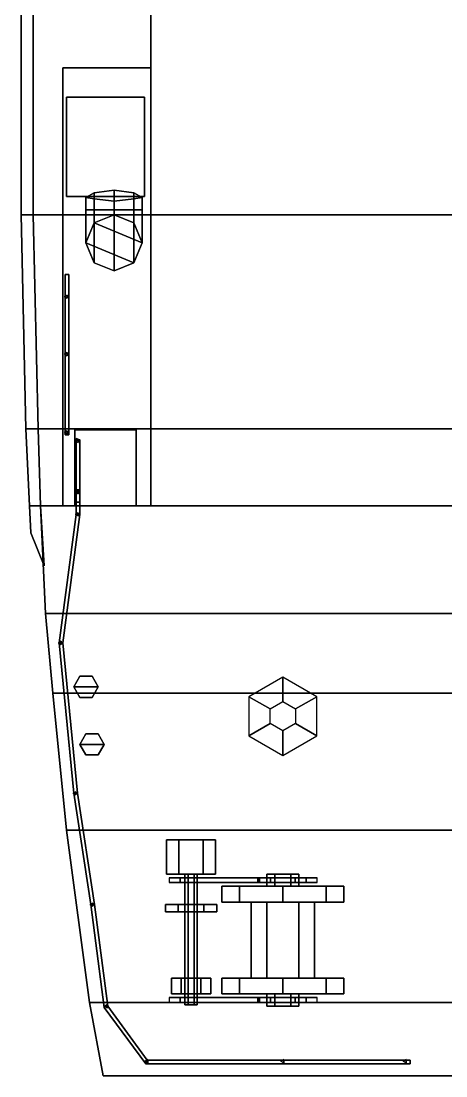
# Model space of a CAD drawing. Extents: x -5.1 to 5.1, y -17.5 to 17.4.
# Drawn here: x -5.14 to -1.67, y -17.38 to -8.76 of the extents above; entities that cross this region are included whole.
import ezdxf

# ---------------------------------------------------------------- set-up
doc = ezdxf.new("R2010")
doc.units = 0
doc.layers.get('0').update_dxf_attribs({"linetype": 'CONTINUOUS'})

msp = doc.modelspace()

# ---------------------------------------------------------------- linework, layer by layer
for points in [[(5.04, -10.34, -1.24), (-5.04, -10.34, -1.24), (-5.04, 9.65, -1.24), (5.04, 9.65, -1.24)], [(-4.08, 9.65, 0.47), (-4.08, 9.65, 1.91), (-4.08, -9.14, 1.92), (-4.08, -9.14, 0.48)], [(-4.08, -9.14, 0.48), (-4.08, -9.14, 1.92), (-4.08, 9.65, 1.91), (-4.08, 9.65, 0.47)], [(-5.13, 9.57, 0.15), (-5.04, 9.57, 0.15), (-5.04, -10.34, 0.15), (-5.14, -10.34, 0.15)], [(-5.13, 9.57, 0.37), (-5.13, 9.57, 0.15), (-5.14, -10.34, 0.15), (-5.14, -10.34, 0.37)], [(-5.14, -10.34, 0.37), (-5.04, -10.34, 0.37), (-5.04, 9.57, 0.37), (-5.13, 9.57, 0.37)], [(5.04, 8.52, 0.48), (-5.04, 8.52, 0.48), (-5.04, -10.34, 0.48), (5.04, -10.34, 0.48)], [(-5.04, -10.34, -1.24), (-5.04, -10.34, 0.48), (-5.04, 8.52, 0.48), (-5.04, 8.52, -1.24)], [(-4.08, -9.14, 0.48), (-4.8, -9.14, 0.48), (-4.8, -9.14, 1.92), (-4.08, -9.14, 1.92)], [(-4.08, -9.14, 1.92), (-4.8, -9.14, 1.92), (-4.8, -12.72, 1.92), (-4.08, -12.72, 1.92)], [(-4.8, -9.14, 1.92), (-4.8, -9.14, 0.48), (-4.8, -12.72, 0.48), (-4.8, -12.72, 1.92)], [(-4.08, -12.72, 1.92), (-4.08, -12.72, 0.48), (-4.08, -9.14, 0.48), (-4.08, -9.14, 1.92)], [(-4.13, -9.38, 2.08), (-4.77, -9.38, 2.08), (-4.77, -10.19, 2.08), (-4.13, -10.19, 2.08)], [(-4.13, -9.38, 1.92), (-4.77, -9.38, 1.92), (-4.77, -9.38, 2.08), (-4.13, -9.38, 2.08)], [(-4.77, -9.38, 2.08), (-4.77, -9.38, 1.92), (-4.77, -10.19, 1.92), (-4.77, -10.19, 2.08)], [(-4.13, -10.19, 2.08), (-4.13, -10.19, 1.92), (-4.13, -9.38, 1.92), (-4.13, -9.38, 2.08)], [(-4.5426, -10.16, 3.68), (-4.61, -10.2, 3.33), (-4.61, -10.3, 3.33), (-4.5426, -10.3, 3.68)], [(-4.61, -10.2, 3.33), (-4.5426, -10.16, 3.68), (-4.5426, -10.3, 3.68), (-4.61, -10.3, 3.33)], [(-4.38, -10.14, 3.87), (-4.5426, -10.16, 3.68), (-4.5426, -10.3, 3.68), (-4.38, -10.3, 3.8)], [(-4.5426, -10.16, 3.68), (-4.38, -10.14, 3.87), (-4.38, -10.3, 3.8), (-4.5426, -10.3, 3.68)], [(-4.2174, -10.16, 3.68), (-4.38, -10.14, 3.87), (-4.38, -10.3, 3.8), (-4.2174, -10.3, 3.68)], [(-4.38, -10.14, 3.87), (-4.2174, -10.16, 3.68), (-4.2174, -10.3, 3.68), (-4.38, -10.3, 3.8)], [(-4.15, -10.2, 3.33), (-4.2174, -10.16, 3.68), (-4.2174, -10.3, 3.68), (-4.15, -10.3, 3.33)], [(-4.2174, -10.16, 3.68), (-4.15, -10.2, 3.33), (-4.15, -10.3, 3.33), (-4.2174, -10.3, 3.68)], [(-4.77, -10.19, 2.08), (-4.77, -10.19, 1.92), (-4.13, -10.19, 1.92), (-4.13, -10.19, 2.08)], [(-4.61, -10.2, 3.33), (-4.5426, -10.21, 3.05), (-4.5426, -10.3, 3.04), (-4.61, -10.3, 3.33)], [(-4.5426, -10.21, 3.05), (-4.61, -10.2, 3.33), (-4.61, -10.3, 3.33), (-4.5426, -10.3, 3.04)], [(-4.5426, -10.21, 3.05), (-4.38, -10.23, 2.88), (-4.38, -10.3, 2.88), (-4.5426, -10.3, 3.04)], [(-4.38, -10.23, 2.88), (-4.5426, -10.21, 3.05), (-4.5426, -10.3, 3.04), (-4.38, -10.3, 2.88)], [(-4.38, -10.23, 2.88), (-4.2174, -10.21, 3.05), (-4.2174, -10.3, 3.04), (-4.38, -10.3, 2.88)], [(-4.2174, -10.21, 3.05), (-4.38, -10.23, 2.88), (-4.38, -10.3, 2.88), (-4.2174, -10.3, 3.04)], [(-4.2174, -10.21, 3.05), (-4.15, -10.2, 3.33), (-4.15, -10.3, 3.33), (-4.2174, -10.3, 3.04)], [(-4.15, -10.2, 3.33), (-4.2174, -10.21, 3.05), (-4.2174, -10.3, 3.04), (-4.15, -10.3, 3.33)], [(-5.14, -10.34, 0.15), (-5.04, -10.34, 0.15), (-5, -12.09, 0.15), (-5.1, -12.09, 0.15)], [(-5.1, -12.09, 0.37), (-5, -12.09, 0.37), (-5.04, -10.34, 0.37), (-5.14, -10.34, 0.37)], [(-5.14, -10.34, 0.37), (-5.14, -10.34, 0.15), (-5.1, -12.09, 0.15), (-5.1, -12.09, 0.37)], [(5.04, -10.34, 0.48), (-5.04, -10.34, 0.48), (-5, -12.09, 0.52), (5, -12.09, 0.52)], [(5, -12.09, -1.11), (-5, -12.09, -1.11), (-5.04, -10.34, -1.24), (5.04, -10.34, -1.24)], [(-5, -12.09, -1.11), (-5, -12.09, 0.52), (-5.04, -10.34, 0.48), (-5.04, -10.34, -1.24)], [(-4.61, -10.57, 2.9), (-4.5426, -10.7326, 2.96), (-4.5426, -10.3, 3.68), (-4.61, -10.3, 3.33)], [(-4.5426, -10.4074, 2.83), (-4.61, -10.57, 2.9), (-4.61, -10.3, 3.33), (-4.5426, -10.3, 3.04)], [(-4.5426, -10.7326, 2.96), (-4.61, -10.57, 2.9), (-4.61, -10.3, 3.33), (-4.5426, -10.3, 3.68)], [(-4.61, -10.57, 2.9), (-4.5426, -10.4074, 2.83), (-4.5426, -10.3, 3.04), (-4.61, -10.3, 3.33)], [(-4.5426, -10.7326, 2.96), (-4.38, -10.8, 2.98), (-4.38, -10.3, 3.8), (-4.5426, -10.3, 3.68)], [(-4.38, -10.34, 2.81), (-4.5426, -10.4074, 2.83), (-4.5426, -10.3, 3.04), (-4.38, -10.3, 2.88)], [(-4.38, -10.8, 2.98), (-4.5426, -10.7326, 2.96), (-4.5426, -10.3, 3.68), (-4.38, -10.3, 3.8)], [(-4.5426, -10.4074, 2.83), (-4.38, -10.34, 2.81), (-4.38, -10.3, 2.88), (-4.5426, -10.3, 3.04)], [(-4.38, -10.34, 1.92), (-4.5426, -10.4074, 1.92), (-4.5426, -10.4074, 2.83), (-4.38, -10.34, 2.81)], [(-4.2174, -10.4074, 2.83), (-4.38, -10.34, 2.81), (-4.5426, -10.4074, 2.83), (-4.15, -10.57, 2.9)], [(-4.38, -10.8, 2.98), (-4.2174, -10.7326, 2.96), (-4.2174, -10.3, 3.68), (-4.38, -10.3, 3.8)], [(-4.2174, -10.4074, 2.83), (-4.38, -10.34, 2.81), (-4.38, -10.3, 2.88), (-4.2174, -10.3, 3.04)], [(-4.2174, -10.7326, 2.96), (-4.38, -10.8, 2.98), (-4.38, -10.3, 3.8), (-4.2174, -10.3, 3.68)], [(-4.38, -10.34, 2.81), (-4.2174, -10.4074, 2.83), (-4.2174, -10.3, 3.04), (-4.38, -10.3, 2.88)], [(-4.2174, -10.4074, 1.92), (-4.38, -10.34, 1.92), (-4.38, -10.34, 2.81), (-4.2174, -10.4074, 2.83)], [(-4.2174, -10.7326, 2.96), (-4.15, -10.57, 2.9), (-4.15, -10.3, 3.33), (-4.2174, -10.3, 3.68)], [(-4.15, -10.57, 2.9), (-4.2174, -10.4074, 2.83), (-4.2174, -10.3, 3.04), (-4.15, -10.3, 3.33)], [(-4.15, -10.57, 2.9), (-4.2174, -10.7326, 2.96), (-4.2174, -10.3, 3.68), (-4.15, -10.3, 3.33)], [(-4.2174, -10.4074, 2.83), (-4.15, -10.57, 2.9), (-4.15, -10.3, 3.33), (-4.2174, -10.3, 3.04)], [(-4.5426, -10.4074, 1.92), (-4.61, -10.57, 1.92), (-4.61, -10.57, 2.9), (-4.5426, -10.4074, 2.83)], [(-4.15, -10.57, 2.9), (-4.5426, -10.4074, 2.83), (-4.61, -10.57, 2.9), (-4.2174, -10.7326, 2.96)], [(-4.15, -10.57, 1.92), (-4.2174, -10.4074, 1.92), (-4.2174, -10.4074, 2.83), (-4.15, -10.57, 2.9)], [(-4.61, -10.57, 1.92), (-4.5426, -10.7326, 1.92), (-4.5426, -10.7326, 2.96), (-4.61, -10.57, 2.9)], [(-4.2174, -10.7326, 2.96), (-4.61, -10.57, 2.9), (-4.5426, -10.7326, 2.96), (-4.38, -10.8, 2.98)], [(-4.2174, -10.7326, 1.92), (-4.15, -10.57, 1.92), (-4.15, -10.57, 2.9), (-4.2174, -10.7326, 2.96)], [(-4.5426, -10.7326, 1.92), (-4.38, -10.8, 1.92), (-4.38, -10.8, 2.98), (-4.5426, -10.7326, 2.96)], [(-4.38, -10.8, 1.92), (-4.2174, -10.7326, 1.92), (-4.2174, -10.7326, 2.96), (-4.38, -10.8, 2.98)], [(-4.78, -10.83, 2.85), (-4.75, -10.83, 2.85), (-4.75, -12.14, 2.85), (-4.78, -12.14, 2.85)], [(-4.78, -12.14, 2.85), (-4.75, -12.14, 2.85), (-4.75, -10.83, 2.85), (-4.78, -10.83, 2.85)], [(-4.7625, -10.997, 1.92), (-4.785, -11.01, 1.92), (-4.785, -11.01, 2.85), (-4.7625, -10.997, 2.85)], [(-4.785, -11.01, 1.92), (-4.7625, -11.023, 1.92), (-4.7625, -11.023, 2.85), (-4.785, -11.01, 2.85)], [(-4.7625, -11.023, 1.92), (-4.7625, -10.997, 1.92), (-4.7625, -10.997, 2.85), (-4.7625, -11.023, 2.85)], [(-4.7625, -11.467, 1.92), (-4.785, -11.48, 1.92), (-4.785, -11.48, 2.85), (-4.7625, -11.467, 2.85)], [(-4.7625, -11.493, 1.92), (-4.7625, -11.467, 1.92), (-4.7625, -11.467, 2.85), (-4.7625, -11.493, 2.85)], [(-4.785, -11.48, 1.92), (-4.7625, -11.493, 1.92), (-4.7625, -11.493, 2.85), (-4.785, -11.48, 2.85)], [(-5.1, -12.09, 0.15), (-5, -12.09, 0.15), (-4.98, -12.72, 0.15), (-5.07, -12.72, 0.15)], [(-5.07, -12.72, 0.37), (-4.98, -12.72, 0.37), (-5, -12.09, 0.37), (-5.1, -12.09, 0.37)], [(-5.1, -12.09, 0.37), (-5.1, -12.09, 0.15), (-5.07, -12.72, 0.15), (-5.07, -12.72, 0.37)], [(4.98, -12.72, -1.02), (-4.98, -12.72, -1.02), (-5, -12.09, -1.11), (5, -12.09, -1.11)], [(5, -12.09, 0.52), (-5, -12.09, 0.52), (-4.98, -12.72, 0.52), (4.98, -12.72, 0.52)], [(-4.98, -12.72, -1.02), (-4.98, -12.72, 0.52), (-5, -12.09, 0.52), (-5, -12.09, -1.11)], [(-4.7625, -12.107, 1.92), (-4.785, -12.12, 1.92), (-4.785, -12.12, 2.85), (-4.7625, -12.107, 2.85)], [(-4.785, -12.12, 1.92), (-4.7625, -12.133, 1.92), (-4.7625, -12.133, 2.85), (-4.785, -12.12, 2.85)], [(-4.7625, -12.133, 1.92), (-4.7625, -12.107, 1.92), (-4.7625, -12.107, 2.85), (-4.7625, -12.133, 2.85)], [(-4.2, -12.72, 2.76), (-4.7, -12.72, 2.76), (-4.7, -12.1, 1.92), (-4.2, -12.1, 1.92)], [(-4.2, -12.1, 1.92), (-4.7, -12.1, 1.92), (-4.7, -12.72, 2.76), (-4.2, -12.72, 2.76)], [(-4.6725, -12.177, 2.02), (-4.695, -12.19, 2.04), (-4.695, -12.19, 2.97), (-4.6725, -12.177, 2.97)], [(-4.695, -12.19, 2.04), (-4.6725, -12.203, 2.05), (-4.6725, -12.203, 2.97), (-4.695, -12.19, 2.97)], [(-4.69, -12.17, 2.97), (-4.66, -12.18, 2.97), (-4.66, -12.61, 3.57), (-4.69, -12.61, 3.57)], [(-4.69, -12.61, 3.57), (-4.66, -12.61, 3.57), (-4.66, -12.18, 2.97), (-4.69, -12.17, 2.97)], [(-4.6725, -12.203, 2.05), (-4.6725, -12.177, 2.02), (-4.6725, -12.177, 2.97), (-4.6725, -12.203, 2.97)], [(-4.6725, -12.597, 2.59), (-4.695, -12.61, 2.61), (-4.695, -12.61, 3.57), (-4.6725, -12.597, 3.57)], [(-4.695, -12.61, 2.61), (-4.6725, -12.623, 2.63), (-4.6725, -12.623, 3.57), (-4.695, -12.61, 3.57)], [(-4.69, -12.59, 3.57), (-4.66, -12.59, 3.57), (-4.66, -12.69, 3.64), (-4.69, -12.69, 3.64)], [(-4.69, -12.69, 3.64), (-4.66, -12.69, 3.64), (-4.66, -12.59, 3.57), (-4.69, -12.59, 3.57)], [(-4.6725, -12.623, 2.63), (-4.6725, -12.597, 2.59), (-4.6725, -12.597, 3.57), (-4.6725, -12.623, 3.57)], [(-5.07, -12.72, 0.15), (-4.98, -12.72, 0.15), (-4.95, -13.21, 0.2), (-5.06, -12.94, 0.17)], [(-5.06, -12.94, 0.35), (-4.95, -13.21, 0.33), (-4.98, -12.72, 0.37), (-5.07, -12.72, 0.37)], [(-5.07, -12.72, 0.37), (-5.07, -12.72, 0.15), (-5.06, -12.94, 0.17), (-5.06, -12.94, 0.35)], [(4.98, -12.72, 2.76), (-4.98, -12.72, 2.76), (-4.94, -13.6, 2.76), (4.94, -13.6, 2.76)], [(4.94, -13.6, -0.89), (-4.94, -13.6, -0.89), (-4.98, -12.72, -1.02), (4.98, -12.72, -1.02)], [(-4.94, -13.6, -0.89), (-4.94, -13.6, 2.76), (-4.98, -12.72, 2.76), (-4.98, -12.72, -1.02)], [(4.98, -12.72, 0.52), (-4.98, -12.72, 0.52), (-4.98, -12.72, 2.76), (4.98, -12.72, 2.76)], [(-4.69, -12.69, 3.64), (-4.66, -12.69, 3.64), (-4.66, -12.79, 3.64), (-4.69, -12.79, 3.64)], [(-4.69, -12.79, 3.64), (-4.66, -12.79, 3.64), (-4.66, -12.69, 3.64), (-4.69, -12.69, 3.64)], [(-4.69, -12.79, 3.64), (-4.66, -12.79, 3.64), (-4.8, -13.84, 3.68), (-4.83, -13.84, 3.68)], [(-4.83, -13.84, 3.68), (-4.8, -13.84, 3.68), (-4.66, -12.79, 3.64), (-4.69, -12.79, 3.64)], [(-4.6725, -12.777, 2.76), (-4.695, -12.79, 2.76), (-4.695, -12.79, 3.64), (-4.6725, -12.777, 3.64)], [(-4.695, -12.79, 2.76), (-4.6725, -12.803, 2.76), (-4.6725, -12.803, 3.64), (-4.695, -12.79, 3.64)], [(-4.6725, -12.803, 2.76), (-4.6725, -12.777, 2.76), (-4.6725, -12.777, 3.64), (-4.6725, -12.803, 3.64)], [(-5.06, -12.94, 0.17), (-4.95, -13.21, 0.2), (-4.95, -13.21, 0.33), (-5.06, -12.94, 0.35)], [(4.88, -14.25, -0.78), (-4.88, -14.25, -0.78), (-4.94, -13.6, -0.89), (4.94, -13.6, -0.89)], [(4.94, -13.6, 2.76), (-4.94, -13.6, 2.76), (-4.88, -14.25, 2.76), (4.88, -14.25, 2.76)], [(-4.88, -14.25, -0.78), (-4.88, -14.25, 2.76), (-4.94, -13.6, 2.76), (-4.94, -13.6, -0.89)], [(-4.8125, -13.827, 2.76), (-4.835, -13.84, 2.76), (-4.835, -13.84, 3.68), (-4.8125, -13.827, 3.68)], [(-4.835, -13.84, 2.76), (-4.8125, -13.853, 2.76), (-4.8125, -13.853, 3.68), (-4.835, -13.84, 3.68)], [(-4.83, -13.84, 3.68), (-4.8, -13.84, 3.68), (-4.68, -15.07, 3.68), (-4.71, -15.07, 3.68)], [(-4.71, -15.07, 3.68), (-4.68, -15.07, 3.68), (-4.8, -13.84, 3.68), (-4.83, -13.84, 3.68)], [(-4.8125, -13.853, 2.76), (-4.8125, -13.827, 2.76), (-4.8125, -13.827, 3.68), (-4.8125, -13.853, 3.68)], [(-4.66, -14.1134, 2.76), (-4.71, -14.2, 2.76), (-4.71, -14.2, 3.14), (-4.66, -14.1134, 3.14)], [(-4.56, -14.1134, 3.14), (-4.66, -14.1134, 3.14), (-4.71, -14.2, 3.14), (-4.51, -14.2, 3.14)], [(-4.56, -14.1134, 2.76), (-4.66, -14.1134, 2.76), (-4.66, -14.1134, 3.14), (-4.56, -14.1134, 3.14)], [(-4.51, -14.2, 2.76), (-4.56, -14.1134, 2.76), (-4.56, -14.1134, 3.14), (-4.51, -14.2, 3.14)], [(-3.1039, -14.38, 3.76), (-3, -14.32, 3.76), (-3, -14.12, 2.76), (-3.2771, -14.28, 2.76)], [(-3, -14.32, 3.76), (-2.8961, -14.38, 3.76), (-2.7229, -14.28, 2.76), (-3, -14.12, 2.76)], [(-4.71, -14.2, 2.76), (-4.66, -14.2866, 2.76), (-4.66, -14.2866, 3.14), (-4.71, -14.2, 3.14)], [(-4.51, -14.2, 3.14), (-4.71, -14.2, 3.14), (-4.66, -14.2866, 3.14), (-4.56, -14.2866, 3.14)], [(-4.56, -14.2866, 2.76), (-4.51, -14.2, 2.76), (-4.51, -14.2, 3.14), (-4.56, -14.2866, 3.14)], [(4.88, -14.25, 2.76), (-4.88, -14.25, 2.76), (-4.77, -15.37, 2.76), (4.77, -15.37, 2.76)], [(4.77, -15.37, -0.53), (-4.77, -15.37, -0.53), (-4.88, -14.25, -0.78), (4.88, -14.25, -0.78)], [(-4.77, -15.37, -0.53), (-4.77, -15.37, 2.76), (-4.88, -14.25, 2.76), (-4.88, -14.25, -0.78)], [(-4.66, -14.2866, 2.76), (-4.56, -14.2866, 2.76), (-4.56, -14.2866, 3.14), (-4.66, -14.2866, 3.14)], [(-3.1039, -14.5, 3.76), (-3.1039, -14.38, 3.76), (-3.2771, -14.28, 2.76), (-3.2771, -14.6, 2.76)], [(-2.8961, -14.38, 3.76), (-2.8961, -14.5, 3.76), (-2.7229, -14.6, 2.76), (-2.7229, -14.28, 2.76)], [(-3, -14.56, 3.76), (-3.1039, -14.5, 3.76), (-3.2771, -14.6, 2.76), (-3, -14.76, 2.76)], [(-2.8961, -14.5, 3.76), (-3, -14.56, 3.76), (-3, -14.76, 2.76), (-2.7229, -14.6, 2.76)], [(-4.61, -14.5834, 2.76), (-4.66, -14.67, 2.76), (-4.66, -14.67, 3.14), (-4.61, -14.5834, 3.14)], [(-4.51, -14.5834, 3.14), (-4.61, -14.5834, 3.14), (-4.66, -14.67, 3.14), (-4.46, -14.67, 3.14)], [(-4.51, -14.5834, 2.76), (-4.61, -14.5834, 2.76), (-4.61, -14.5834, 3.14), (-4.51, -14.5834, 3.14)], [(-4.46, -14.67, 2.76), (-4.51, -14.5834, 2.76), (-4.51, -14.5834, 3.14), (-4.46, -14.67, 3.14)], [(-4.66, -14.67, 2.76), (-4.61, -14.7566, 2.76), (-4.61, -14.7566, 3.14), (-4.66, -14.67, 3.14)], [(-4.46, -14.67, 3.14), (-4.66, -14.67, 3.14), (-4.61, -14.7566, 3.14), (-4.51, -14.7566, 3.14)], [(-4.51, -14.7566, 2.76), (-4.46, -14.67, 2.76), (-4.46, -14.67, 3.14), (-4.51, -14.7566, 3.14)], [(-4.61, -14.7566, 2.76), (-4.51, -14.7566, 2.76), (-4.51, -14.7566, 3.14), (-4.61, -14.7566, 3.14)], [(-4.6925, -15.057, 2.76), (-4.715, -15.07, 2.76), (-4.715, -15.07, 3.68), (-4.6925, -15.057, 3.68)], [(-4.715, -15.07, 2.76), (-4.6925, -15.083, 2.76), (-4.6925, -15.083, 3.68), (-4.715, -15.07, 3.68)], [(-4.71, -15.07, 3.68), (-4.68, -15.07, 3.68), (-4.54, -15.98, 3.68), (-4.57, -15.98, 3.68)], [(-4.57, -15.98, 3.68), (-4.54, -15.98, 3.68), (-4.68, -15.07, 3.68), (-4.71, -15.07, 3.68)], [(-4.6925, -15.083, 2.76), (-4.6925, -15.057, 2.76), (-4.6925, -15.057, 3.68), (-4.6925, -15.083, 3.68)], [(4.58, -16.78, -0.09), (-4.58, -16.78, -0.09), (-4.77, -15.37, -0.53), (4.77, -15.37, -0.53)], [(4.77, -15.37, 2.76), (-4.77, -15.37, 2.76), (-4.58, -16.78, 2.76), (4.58, -16.78, 2.76)], [(-4.58, -16.78, -0.09), (-4.58, -16.78, 2.76), (-4.77, -15.37, 2.76), (-4.77, -15.37, -0.53)], [(-3.95, -15.73, 3.19), (-3.85, -15.73, 3.3632), (-3.85, -15.45, 3.3632), (-3.95, -15.45, 3.19)], [(-3.85, -15.73, 3.0168), (-3.95, -15.73, 3.19), (-3.95, -15.45, 3.19), (-3.85, -15.45, 3.0168)], [(-3.85, -15.45, 3.3632), (-3.65, -15.45, 3.3632), (-3.55, -15.45, 3.19), (-3.95, -15.45, 3.19)], [(-3.95, -15.45, 3.19), (-3.55, -15.45, 3.19), (-3.65, -15.45, 3.0168), (-3.85, -15.45, 3.0168)], [(-3.85, -15.73, 3.3632), (-3.65, -15.73, 3.3632), (-3.65, -15.45, 3.3632), (-3.85, -15.45, 3.3632)], [(-3.65, -15.73, 3.0168), (-3.85, -15.73, 3.0168), (-3.85, -15.45, 3.0168), (-3.65, -15.45, 3.0168)], [(-3.65, -15.73, 3.3632), (-3.55, -15.73, 3.19), (-3.55, -15.45, 3.19), (-3.65, -15.45, 3.3632)], [(-3.55, -15.73, 3.19), (-3.65, -15.73, 3.0168), (-3.65, -15.45, 3.0168), (-3.55, -15.45, 3.19)], [(-3.95, -15.73, 3.19), (-3.55, -15.73, 3.19), (-3.65, -15.73, 3.3632), (-3.85, -15.73, 3.3632)], [(-3.85, -15.73, 3.0168), (-3.65, -15.73, 3.0168), (-3.55, -15.73, 3.19), (-3.95, -15.73, 3.19)], [(-3.84, -15.76, 3.27), (-3.93, -15.76, 2.76), (-3.93, -15.8, 2.76), (-3.84, -15.8, 3.27)], [(-3.2048, -15.76, 3.27), (-3.28, -15.76, 2.76), (-3.93, -15.76, 2.76), (-3.84, -15.76, 3.27)], [(-3.2048, -15.76, 3.27), (-3.84, -15.76, 3.27), (-3.84, -15.8, 3.27), (-3.2048, -15.8, 3.27)], [(-3.8, -16.8, 3.19), (-3.775, -16.8, 3.2333), (-3.775, -15.73, 3.2333), (-3.8, -15.73, 3.19)], [(-3.775, -16.8, 3.1467), (-3.8, -16.8, 3.19), (-3.8, -15.73, 3.19), (-3.775, -15.73, 3.1467)], [(-3.775, -16.8, 3.2333), (-3.725, -16.8, 3.2333), (-3.725, -15.73, 3.2333), (-3.775, -15.73, 3.2333)], [(-3.725, -16.8, 3.1467), (-3.775, -16.8, 3.1467), (-3.775, -15.73, 3.1467), (-3.725, -15.73, 3.1467)], [(-3.725, -16.8, 3.2333), (-3.7, -16.8, 3.19), (-3.7, -15.73, 3.19), (-3.725, -15.73, 3.2333)], [(-3.7, -16.8, 3.19), (-3.725, -16.8, 3.1467), (-3.725, -15.73, 3.1467), (-3.7, -15.73, 3.19)], [(-2.81, -15.76, 3.37), (-2.72, -15.76, 2.76), (-3.28, -15.76, 2.76), (-3.19, -15.76, 3.37)], [(-3.19, -15.76, 3.37), (-3.2048, -15.76, 3.27), (-3.2048, -15.8, 3.27), (-3.19, -15.8, 3.37)], [(-2.9, -15.76, 3.54), (-2.81, -15.76, 3.37), (-3.19, -15.76, 3.37), (-3.1, -15.76, 3.54)], [(-3.1, -15.76, 3.54), (-3.19, -15.76, 3.37), (-3.19, -15.8, 3.37), (-3.1, -15.8, 3.54)], [(-2.87, -15.73, 3.37), (-3.13, -15.73, 3.37), (-3.065, -15.73, 3.4826), (-2.935, -15.73, 3.4826)], [(-3.065, -15.73, 3.4826), (-3.13, -15.73, 3.37), (-3.13, -15.83, 3.37), (-3.065, -15.83, 3.4826)], [(-2.935, -15.73, 3.2574), (-3.065, -15.73, 3.2574), (-3.13, -15.73, 3.37), (-2.87, -15.73, 3.37)], [(-3.13, -15.73, 3.37), (-3.065, -15.73, 3.2574), (-3.065, -15.83, 3.2574), (-3.13, -15.83, 3.37)], [(-3.1, -15.8, 3.54), (-2.9, -15.8, 3.54), (-2.9, -15.76, 3.54), (-3.1, -15.76, 3.54)], [(-3.065, -15.73, 3.2574), (-2.935, -15.73, 3.2574), (-2.935, -15.83, 3.2574), (-3.065, -15.83, 3.2574)], [(-2.935, -15.73, 3.4826), (-3.065, -15.73, 3.4826), (-3.065, -15.83, 3.4826), (-2.935, -15.83, 3.4826)], [(-2.87, -15.73, 3.37), (-2.935, -15.73, 3.4826), (-2.935, -15.83, 3.4826), (-2.87, -15.83, 3.37)], [(-2.935, -15.73, 3.2574), (-2.87, -15.73, 3.37), (-2.87, -15.83, 3.37), (-2.935, -15.83, 3.2574)], [(-2.9, -15.8, 3.54), (-2.81, -15.8, 3.37), (-2.81, -15.76, 3.37), (-2.9, -15.76, 3.54)], [(-2.81, -15.8, 3.37), (-2.72, -15.8, 2.76), (-2.72, -15.76, 2.76), (-2.81, -15.76, 3.37)], [(-3.93, -15.8, 2.76), (-3.28, -15.8, 2.76), (-3.2048, -15.8, 3.27), (-3.84, -15.8, 3.27)], [(-3.5, -15.96, 3.37), (-3.3536, -15.96, 3.7236), (-3.3536, -15.83, 3.7236), (-3.5, -15.83, 3.37)], [(-3.3536, -15.96, 3.0164), (-3.5, -15.96, 3.37), (-3.5, -15.83, 3.37), (-3.3536, -15.83, 3.0164)], [(-3, -15.83, 2.87), (-3.3536, -15.83, 3.0164), (-3.5, -15.83, 3.37), (-2.6464, -15.83, 3.0164)], [(-2.6464, -15.83, 3.0164), (-3.5, -15.83, 3.37), (-3.3536, -15.83, 3.7236), (-2.5, -15.83, 3.37)], [(-3.3536, -15.96, 3.7236), (-3, -15.96, 3.87), (-3, -15.83, 3.87), (-3.3536, -15.83, 3.7236)], [(-3, -15.96, 2.87), (-3.3536, -15.96, 3.0164), (-3.3536, -15.83, 3.0164), (-3, -15.83, 2.87)], [(-2.5, -15.83, 3.37), (-3.3536, -15.83, 3.7236), (-3, -15.83, 3.87), (-2.6464, -15.83, 3.7236)], [(-3.28, -15.8, 2.76), (-2.72, -15.8, 2.76), (-2.81, -15.8, 3.37), (-3.19, -15.8, 3.37)], [(-3.19, -15.8, 3.37), (-2.81, -15.8, 3.37), (-2.9, -15.8, 3.54), (-3.1, -15.8, 3.54)], [(-3, -15.96, 3.87), (-2.6464, -15.96, 3.7236), (-2.6464, -15.83, 3.7236), (-3, -15.83, 3.87)], [(-2.6464, -15.96, 3.0164), (-3, -15.96, 2.87), (-3, -15.83, 2.87), (-2.6464, -15.83, 3.0164)], [(-2.6464, -15.96, 3.7236), (-2.5, -15.96, 3.37), (-2.5, -15.83, 3.37), (-2.6464, -15.83, 3.7236)], [(-2.5, -15.96, 3.37), (-2.6464, -15.96, 3.0164), (-2.6464, -15.83, 3.0164), (-2.5, -15.83, 3.37)], [(-4.5525, -15.967, 2.76), (-4.575, -15.98, 2.76), (-4.575, -15.98, 3.68), (-4.5525, -15.967, 3.68)], [(-4.575, -15.98, 2.76), (-4.5525, -15.993, 2.76), (-4.5525, -15.993, 3.68), (-4.575, -15.98, 3.68)], [(-4.57, -15.98, 3.68), (-4.54, -15.98, 3.68), (-4.43, -16.81, 3.68), (-4.46, -16.82, 3.68)], [(-4.46, -16.82, 3.68), (-4.43, -16.81, 3.68), (-4.54, -15.98, 3.68), (-4.57, -15.98, 3.68)], [(-4.5525, -15.993, 2.76), (-4.5525, -15.967, 2.76), (-4.5525, -15.967, 3.68), (-4.5525, -15.993, 3.68)], [(-3.96, -16.04, 3.19), (-3.855, -16.04, 3.3719), (-3.855, -15.98, 3.3719), (-3.96, -15.98, 3.19)], [(-3.855, -16.04, 3.0081), (-3.96, -16.04, 3.19), (-3.96, -15.98, 3.19), (-3.855, -15.98, 3.0081)], [(-3.855, -15.98, 3.3719), (-3.645, -15.98, 3.3719), (-3.54, -15.98, 3.19), (-3.96, -15.98, 3.19)], [(-3.96, -15.98, 3.19), (-3.54, -15.98, 3.19), (-3.645, -15.98, 3.0081), (-3.855, -15.98, 3.0081)], [(-3.855, -16.04, 3.3719), (-3.645, -16.04, 3.3719), (-3.645, -15.98, 3.3719), (-3.855, -15.98, 3.3719)], [(-3.645, -16.04, 3.0081), (-3.855, -16.04, 3.0081), (-3.855, -15.98, 3.0081), (-3.645, -15.98, 3.0081)], [(-3.645, -16.04, 3.3719), (-3.54, -16.04, 3.19), (-3.54, -15.98, 3.19), (-3.645, -15.98, 3.3719)], [(-3.54, -16.04, 3.19), (-3.645, -16.04, 3.0081), (-3.645, -15.98, 3.0081), (-3.54, -15.98, 3.19)], [(-3.5, -15.96, 3.37), (-2.6464, -15.96, 3.0164), (-2.5, -15.96, 3.37), (-3.3536, -15.96, 3.7236)], [(-3.3536, -15.96, 3.0164), (-3, -15.96, 2.87), (-2.6464, -15.96, 3.0164), (-3.5, -15.96, 3.37)], [(-3.3536, -15.96, 3.7236), (-2.5, -15.96, 3.37), (-2.6464, -15.96, 3.7236), (-3, -15.96, 3.87)], [(-3.26, -16.58, 3.37), (-3.13, -16.58, 3.5952), (-3.13, -15.96, 3.5952), (-3.26, -15.96, 3.37)], [(-3.13, -16.58, 3.1448), (-3.26, -16.58, 3.37), (-3.26, -15.96, 3.37), (-3.13, -15.96, 3.1448)], [(-3.13, -16.58, 3.5952), (-2.87, -16.58, 3.5952), (-2.87, -15.96, 3.5952), (-3.13, -15.96, 3.5952)], [(-2.87, -16.58, 3.1448), (-3.13, -16.58, 3.1448), (-3.13, -15.96, 3.1448), (-2.87, -15.96, 3.1448)], [(-2.87, -16.58, 3.5952), (-2.74, -16.58, 3.37), (-2.74, -15.96, 3.37), (-2.87, -15.96, 3.5952)], [(-2.74, -16.58, 3.37), (-2.87, -16.58, 3.1448), (-2.87, -15.96, 3.1448), (-2.74, -15.96, 3.37)], [(-3.96, -16.04, 3.19), (-3.54, -16.04, 3.19), (-3.645, -16.04, 3.3719), (-3.855, -16.04, 3.3719)], [(-3.855, -16.04, 3.0081), (-3.645, -16.04, 3.0081), (-3.54, -16.04, 3.19), (-3.96, -16.04, 3.19)], [(-3.91, -16.71, 3.19), (-3.83, -16.71, 3.3286), (-3.83, -16.58, 3.3286), (-3.91, -16.58, 3.19)], [(-3.83, -16.71, 3.0514), (-3.91, -16.71, 3.19), (-3.91, -16.58, 3.19), (-3.83, -16.58, 3.0514)], [(-3.83, -16.58, 3.3286), (-3.67, -16.58, 3.3286), (-3.59, -16.58, 3.19), (-3.91, -16.58, 3.19)], [(-3.91, -16.58, 3.19), (-3.59, -16.58, 3.19), (-3.67, -16.58, 3.0514), (-3.83, -16.58, 3.0514)], [(-3.83, -16.71, 3.3286), (-3.67, -16.71, 3.3286), (-3.67, -16.58, 3.3286), (-3.83, -16.58, 3.3286)], [(-3.67, -16.71, 3.0514), (-3.83, -16.71, 3.0514), (-3.83, -16.58, 3.0514), (-3.67, -16.58, 3.0514)], [(-3.67, -16.71, 3.3286), (-3.59, -16.71, 3.19), (-3.59, -16.58, 3.19), (-3.67, -16.58, 3.3286)], [(-3.59, -16.71, 3.19), (-3.67, -16.71, 3.0514), (-3.67, -16.58, 3.0514), (-3.59, -16.58, 3.19)], [(-3.5, -16.71, 3.37), (-3.3536, -16.71, 3.7236), (-3.3536, -16.58, 3.7236), (-3.5, -16.58, 3.37)], [(-3.3536, -16.71, 3.0164), (-3.5, -16.71, 3.37), (-3.5, -16.58, 3.37), (-3.3536, -16.58, 3.0164)], [(-2.6464, -16.58, 3.0164), (-3.5, -16.58, 3.37), (-3.3536, -16.58, 3.7236), (-2.5, -16.58, 3.37)], [(-3, -16.58, 2.87), (-3.3536, -16.58, 3.0164), (-3.5, -16.58, 3.37), (-2.6464, -16.58, 3.0164)], [(-3.3536, -16.71, 3.7236), (-3, -16.71, 3.87), (-3, -16.58, 3.87), (-3.3536, -16.58, 3.7236)], [(-3, -16.71, 2.87), (-3.3536, -16.71, 3.0164), (-3.3536, -16.58, 3.0164), (-3, -16.58, 2.87)], [(-2.5, -16.58, 3.37), (-3.3536, -16.58, 3.7236), (-3, -16.58, 3.87), (-2.6464, -16.58, 3.7236)], [(-3, -16.71, 3.87), (-2.6464, -16.71, 3.7236), (-2.6464, -16.58, 3.7236), (-3, -16.58, 3.87)], [(-2.6464, -16.71, 3.0164), (-3, -16.71, 2.87), (-3, -16.58, 2.87), (-2.6464, -16.58, 3.0164)], [(-2.6464, -16.71, 3.7236), (-2.5, -16.71, 3.37), (-2.5, -16.58, 3.37), (-2.6464, -16.58, 3.7236)], [(-2.5, -16.71, 3.37), (-2.6464, -16.71, 3.0164), (-2.6464, -16.58, 3.0164), (-2.5, -16.58, 3.37)], [(-3.91, -16.71, 3.19), (-3.59, -16.71, 3.19), (-3.67, -16.71, 3.3286), (-3.83, -16.71, 3.3286)], [(-3.83, -16.71, 3.0514), (-3.67, -16.71, 3.0514), (-3.59, -16.71, 3.19), (-3.91, -16.71, 3.19)], [(-3.5, -16.71, 3.37), (-2.6464, -16.71, 3.0164), (-2.5, -16.71, 3.37), (-3.3536, -16.71, 3.7236)], [(-3.3536, -16.71, 3.0164), (-3, -16.71, 2.87), (-2.6464, -16.71, 3.0164), (-3.5, -16.71, 3.37)], [(-3.3536, -16.71, 3.7236), (-2.5, -16.71, 3.37), (-2.6464, -16.71, 3.7236), (-3, -16.71, 3.87)], [(-3.13, -16.81, 3.37), (-3.065, -16.81, 3.4826), (-3.065, -16.71, 3.4826), (-3.13, -16.71, 3.37)], [(-3.065, -16.81, 3.2574), (-3.13, -16.81, 3.37), (-3.13, -16.71, 3.37), (-3.065, -16.71, 3.2574)], [(-3.065, -16.81, 3.4826), (-2.935, -16.81, 3.4826), (-2.935, -16.71, 3.4826), (-3.065, -16.71, 3.4826)], [(-2.935, -16.81, 3.2574), (-3.065, -16.81, 3.2574), (-3.065, -16.71, 3.2574), (-2.935, -16.71, 3.2574)], [(-2.935, -16.81, 3.4826), (-2.87, -16.81, 3.37), (-2.87, -16.71, 3.37), (-2.935, -16.71, 3.4826)], [(-2.87, -16.81, 3.37), (-2.935, -16.81, 3.2574), (-2.935, -16.71, 3.2574), (-2.87, -16.71, 3.37)], [(4.47, -17.38, 2.68), (-4.47, -17.38, 2.68), (-4.58, -16.78, -0.09), (4.58, -16.78, -0.09)], [(4.58, -16.78, 2.76), (-4.58, -16.78, 2.76), (-4.47, -17.38, 2.76), (4.47, -17.38, 2.76)], [(-4.47, -17.38, 2.68), (-4.47, -17.38, 2.76), (-4.58, -16.78, 2.76), (-4.58, -16.78, -0.09)], [(-4.12, -17.28, 3.68), (-4.11, -17.25, 3.68), (-4.43, -16.81, 3.68), (-4.46, -16.82, 3.68)], [(-4.46, -16.82, 3.68), (-4.43, -16.81, 3.68), (-4.11, -17.25, 3.68), (-4.12, -17.28, 3.68)], [(-4.4325, -16.797, 2.76), (-4.455, -16.81, 2.76), (-4.455, -16.81, 3.68), (-4.4325, -16.797, 3.68)], [(-4.455, -16.81, 2.76), (-4.4325, -16.823, 2.76), (-4.4325, -16.823, 3.68), (-4.455, -16.81, 3.68)], [(-4.4325, -16.823, 2.76), (-4.4325, -16.797, 2.76), (-4.4325, -16.797, 3.68), (-4.4325, -16.823, 3.68)], [(-3.28, -16.74, 2.76), (-3.93, -16.74, 2.76), (-3.84, -16.74, 3.27), (-3.2048, -16.74, 3.27)], [(-3.84, -16.74, 3.27), (-3.93, -16.74, 2.76), (-3.93, -16.78, 2.76), (-3.84, -16.78, 3.27)], [(-3.84, -16.78, 3.27), (-3.93, -16.78, 2.76), (-3.28, -16.78, 2.76), (-3.2048, -16.78, 3.27)], [(-3.2048, -16.74, 3.27), (-3.84, -16.74, 3.27), (-3.84, -16.78, 3.27), (-3.2048, -16.78, 3.27)], [(-3.8, -16.8, 3.19), (-3.7, -16.8, 3.19), (-3.725, -16.8, 3.2333), (-3.775, -16.8, 3.2333)], [(-3.775, -16.8, 3.1467), (-3.725, -16.8, 3.1467), (-3.7, -16.8, 3.19), (-3.8, -16.8, 3.19)], [(-2.72, -16.74, 2.76), (-3.28, -16.74, 2.76), (-3.19, -16.74, 3.37), (-2.81, -16.74, 3.37)], [(-3.19, -16.78, 3.37), (-3.28, -16.78, 2.76), (-2.72, -16.78, 2.76), (-2.81, -16.78, 3.37)], [(-3.19, -16.74, 3.37), (-3.2048, -16.74, 3.27), (-3.2048, -16.78, 3.27), (-3.19, -16.78, 3.37)], [(-2.81, -16.74, 3.37), (-3.19, -16.74, 3.37), (-3.1, -16.74, 3.54), (-2.9, -16.74, 3.54)], [(-3.1, -16.74, 3.54), (-3.19, -16.74, 3.37), (-3.19, -16.78, 3.37), (-3.1, -16.78, 3.54)], [(-3.1, -16.78, 3.54), (-3.19, -16.78, 3.37), (-2.81, -16.78, 3.37), (-2.9, -16.78, 3.54)], [(-3.13, -16.81, 3.37), (-2.87, -16.81, 3.37), (-2.935, -16.81, 3.4826), (-3.065, -16.81, 3.4826)], [(-3.065, -16.81, 3.2574), (-2.935, -16.81, 3.2574), (-2.87, -16.81, 3.37), (-3.13, -16.81, 3.37)], [(-2.9, -16.74, 3.54), (-3.1, -16.74, 3.54), (-3.1, -16.78, 3.54), (-2.9, -16.78, 3.54)], [(-2.9, -16.78, 3.54), (-2.81, -16.78, 3.37), (-2.81, -16.74, 3.37), (-2.9, -16.74, 3.54)], [(-2.81, -16.78, 3.37), (-2.72, -16.78, 2.76), (-2.72, -16.74, 2.76), (-2.81, -16.74, 3.37)], [(-4.1025, -17.247, 2.76), (-4.125, -17.26, 2.76), (-4.125, -17.26, 3.68), (-4.1025, -17.247, 3.68)], [(-4.125, -17.26, 2.76), (-4.1025, -17.273, 2.76), (-4.1025, -17.273, 3.68), (-4.125, -17.26, 3.68)], [(-4.12, -17.28, 3.68), (-4.11, -17.25, 3.68), (-1.96, -17.25, 3.68), (-1.96, -17.28, 3.68)], [(-1.96, -17.28, 3.68), (-1.96, -17.25, 3.68), (-4.11, -17.25, 3.68), (-4.12, -17.28, 3.68)], [(-4.1025, -17.273, 2.76), (-4.1025, -17.247, 2.76), (-4.1025, -17.247, 3.68), (-4.1025, -17.273, 3.68)], [(-2.9925, -17.247, 2.76), (-3.015, -17.26, 2.76), (-3.015, -17.26, 3.68), (-2.9925, -17.247, 3.68)], [(-3.015, -17.26, 2.76), (-2.9925, -17.273, 2.76), (-2.9925, -17.273, 3.68), (-3.015, -17.26, 3.68)], [(-2.9925, -17.273, 2.76), (-2.9925, -17.247, 2.76), (-2.9925, -17.247, 3.68), (-2.9925, -17.273, 3.68)], [(-1.9925, -17.247, 2.76), (-2.015, -17.26, 2.76), (-2.015, -17.26, 3.68), (-1.9925, -17.247, 3.68)], [(-2.015, -17.26, 2.76), (-1.9925, -17.273, 2.76), (-1.9925, -17.273, 3.68), (-2.015, -17.26, 3.68)], [(-1.9925, -17.273, 2.76), (-1.9925, -17.247, 2.76), (-1.9925, -17.247, 3.68), (-1.9925, -17.273, 3.68)], [(4.47, -17.38, 2.76), (-4.47, -17.38, 2.76), (-4.47, -17.38, 2.68), (4.47, -17.38, 2.68)]]:
    msp.add_3dface(points)

doc.saveas('drawing.dxf')
